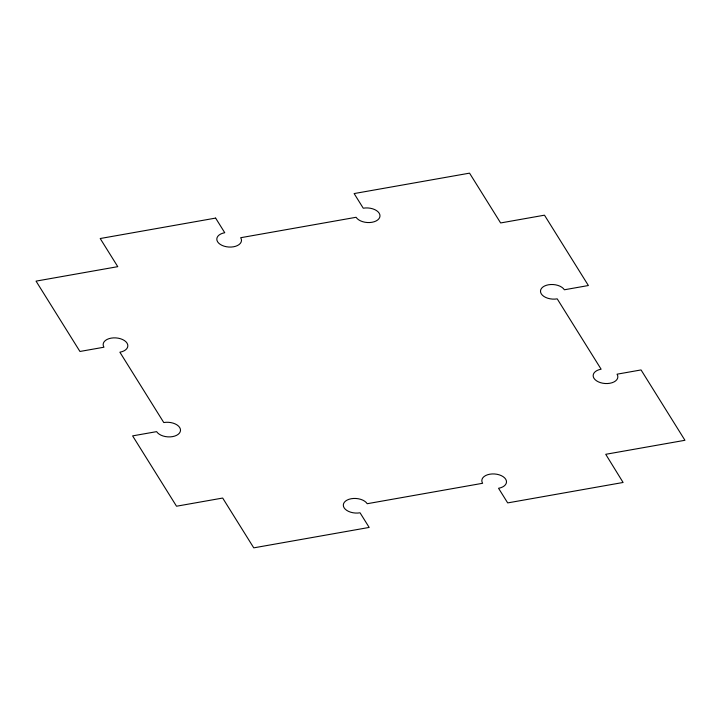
<?xml version="1.0" encoding="UTF-8"?>
<svg xmlns="http://www.w3.org/2000/svg" width="721" height="721" viewBox="0 0 721 721"><rect width="100%" height="100%" fill="white"/><g stroke="black" fill="none" stroke-linecap="round" stroke-linejoin="round"><path stroke-width="1.08" d="M215.624 218.093L100.21 238.525L117.766 266.662L36.05 281.127L79.941 351.469L103.95 347.216A12.374 7.291 4.2 0 1 111.106 338.14A12.374 7.291 4.2 0 1 127.04 343.133A12.374 7.291 4.2 0 1 119.884 352.209L163.775 422.551A12.374 7.291 4.2 0 1 179.709 427.544A12.374 7.291 4.2 0 1 172.562 436.62A12.374 7.291 4.2 0 1 156.628 431.636L132.619 435.881L176.519 506.223L222.681 498.049L253.756 547.852L369.179 527.43L360.049 512.793A12.374 7.291 4.2 0 1 344.115 507.8A12.374 7.291 4.2 0 1 351.271 498.725A12.374 7.291 4.2 0 1 367.205 503.718L482.619 483.286A12.374 7.291 4.2 0 1 489.775 474.211A12.374 7.291 4.2 0 1 505.7 479.204A12.374 7.291 4.2 0 1 498.553 488.279L507.683 502.907L623.097 482.475L605.73 454.302L684.95 440.288L641.059 369.936L617.05 374.19A12.374 7.291 4.2 0 1 609.894 383.266A12.374 7.291 4.2 0 1 593.96 378.273A12.374 7.291 4.2 0 1 601.116 369.197L557.225 298.855A12.374 7.291 4.2 0 1 541.291 293.862A12.374 7.291 4.2 0 1 548.438 284.786A12.374 7.291 4.2 0 1 564.372 289.779L588.381 285.525L544.481 215.182L500.626 222.951L469.551 173.148L354.128 193.57L363.258 208.207A12.374 7.291 4.2 0 1 379.192 213.2A12.374 7.291 4.2 0 1 372.036 222.275A12.374 7.291 4.2 0 1 356.111 217.282L240.688 237.714A12.374 7.291 4.2 0 1 233.532 246.789A12.374 7.291 4.2 0 1 217.607 241.796A12.374 7.291 4.2 0 1 224.754 232.721L215.624 218.093"/></g></svg>
